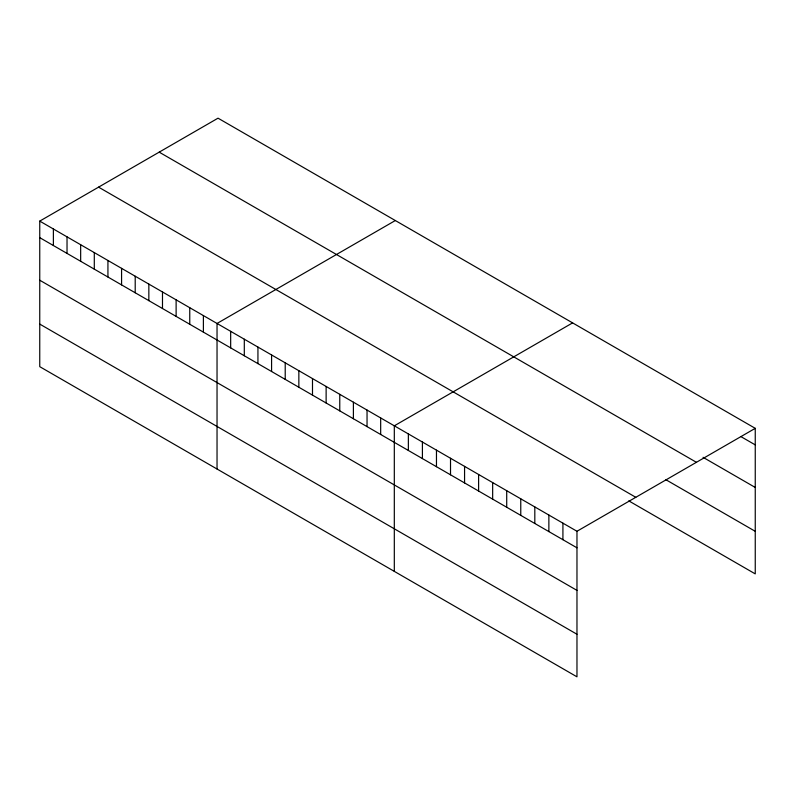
<?xml version="1.0" encoding="UTF-8"?>
<svg xmlns="http://www.w3.org/2000/svg" width="795" height="795" viewBox="0 0 795 795"><rect width="100%" height="100%" fill="white"/><g stroke="black" fill="none" stroke-linecap="round" stroke-linejoin="round"><path stroke-width="1.19" d="M39.75 221.109L576.971 531.269L576.971 676.823L39.75 366.664L39.75 221.109L218.029 118.177L755.25 428.336L755.25 573.891L628.795 500.88M395.314 220.533L217.035 323.466L217.035 469.01M572.599 322.889L394.31 425.822L394.31 571.367M576.971 531.269L755.25 428.336M741.198 436.773L755.25 444.882M703.068 457.324L755.25 487.454M159.199 152.153L696.42 462.312M665.932 479.743L755.25 531.318M98.58 187.143L635.801 497.302M39.75 237.655L576.971 547.815M39.75 280.228L576.971 590.387M39.75 324.092L576.971 634.251M562.92 523.16L562.92 539.696M548.868 515.051L548.868 531.587M534.816 506.932L534.816 523.478M520.765 498.823L520.765 515.369M506.713 490.714L506.713 507.25M492.661 482.605L492.661 499.141M478.61 474.486L478.61 491.032M464.568 466.377L464.568 482.913M450.517 458.268L450.517 474.804M436.465 450.149L436.465 466.695M422.413 442.04L422.413 458.586M408.362 433.931L408.362 450.467M380.676 417.941L380.676 434.487M367.042 410.071L367.042 426.607M353.397 402.2L353.397 418.736M339.763 394.32L339.763 410.866M326.129 386.45L326.129 402.995M312.495 378.579L312.495 395.115M298.85 370.709L298.85 387.245M285.216 362.828L285.216 379.374M271.582 354.958L271.582 371.503M257.938 347.087L257.938 363.623M244.304 339.207L244.304 355.753M230.669 331.336L230.669 347.882M203.391 315.595L203.391 332.131M189.757 307.715L189.757 324.261M176.122 299.844L176.122 316.39M162.488 291.974L162.488 308.51M148.844 284.093L148.844 300.639M135.21 276.223L135.21 292.769M121.575 268.352L121.575 284.888M107.931 260.482L107.931 277.018M94.297 252.601L94.297 269.147M80.663 244.731L80.663 261.277M67.028 236.86L67.028 253.396M53.384 228.99L53.384 245.526"/></g></svg>
